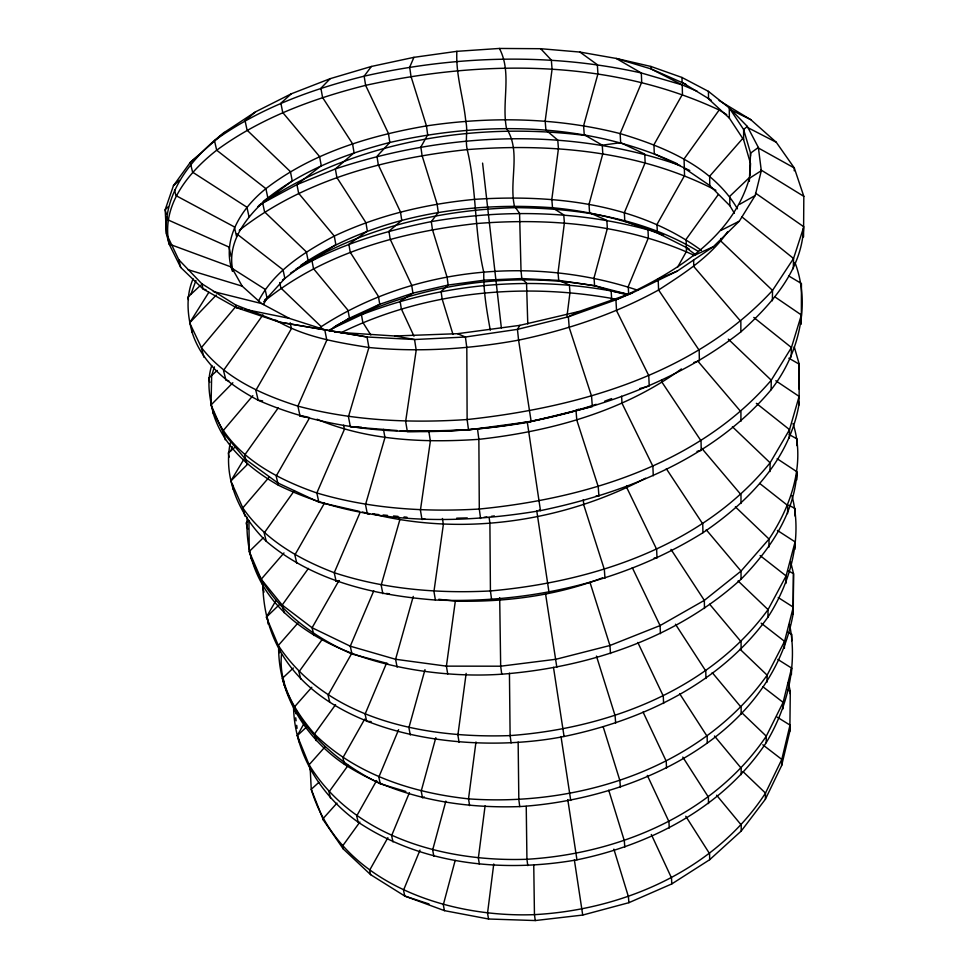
<?xml version="1.0" encoding="UTF-8"?>
<svg xmlns="http://www.w3.org/2000/svg" width="969" height="969" viewBox="0 0 969 969"><rect width="100%" height="100%" fill="white"/><g stroke="black" fill="none" stroke-linecap="round" stroke-linejoin="round"><path stroke-width="1.45" d="M743.623 139.79L743.623 129.519L729.282 107.947L708.424 91.365L681.982 77.472L650.926 66.461L616.187 58.443L579.898 52.06L540.69 48.704L499.41 48.45L456.871 51.333L413.92 57.341L371.393 66.461L330.211 78.659L291.281 93.811L255.622 111.798L224.323 132.414L190.239 162.453L173.439 185.685L165.178 209.728L166.438 233.795L169.115 244.055L180.731 267.468L203.102 289.016L236.23 307.609L279.581 322.168L367.033 336.982L414.55 339.525L465.411 337.018L517.446 329.363L568.355 316.802L615.921 299.833L632.079 293.05L677.343 271.054L713.329 246.707L739.323 221.162L755.19 195.52L761.307 170.701L758.364 147.47L747.329 126.418L729.282 107.947L729.342 118.109L743.623 139.79L750.527 163.555L749.958 175.45M193.085 278.83C185.769 295.824 187.32 314.804 192.104 332.282C202.206 364.223 229.677 385.214 258.19 400.245C342.408 437.237 438.012 437.067 527.342 422.436L531.157 421.454C606.122 406.193 680.153 379.533 740.861 331.882C770.985 304.896 801.69 270.617 803.543 228.212M719.083 100.51L750.805 119.684L776.266 142.273L794.301 167.976L803.822 196.356L803.543 236.957M211.787 365.519C206.421 381.083 209.643 398.077 213.325 413.69C223.318 446.115 249.76 468.875 278.321 485.19C359.293 524.835 453.213 525.319 540.472 510.627C626.156 492.797 713.511 458.385 771.13 389.732C798.686 354.388 811.077 305.09 794.943 262.466M749.352 181.324L750.563 153.15L743.623 129.519L747.329 126.418M750.551 156.118L750.563 153.15L758.364 147.47M230.222 443.015C222.834 479.231 240.445 516.404 266.245 541.271C313.132 581.218 375.366 595.463 435.396 600.029C528.553 603.687 623.43 582.284 702.937 532.72C747.705 502.426 789.117 460.239 798.88 405.066L798.892 402.123M798.941 388.908L799.231 364.174L794.253 346.841M263.386 585.106L262.926 588.001C268.825 730.614 453.746 758.327 564.067 736.476C642.35 720.379 720.27 683.472 767.945 617.144C790.934 581.788 802.695 537.262 792 495.789M247.156 517.276C240.542 644.518 402.595 681.255 501.748 674.194C588.498 667.484 675.877 638.51 741.043 579.22C769.35 550.235 794.556 514.018 796.845 472.4M293.546 707.213C294.515 753.519 320.896 795.815 358.179 822.172C421.975 864.808 502.741 872.839 576.955 859.83C651.047 844.702 723.492 806.886 766.188 742.69C787.397 707.527 798.02 664.782 789.481 624.169M279.641 652.694L278.636 648.782C278.987 695.742 306.095 738.584 344.492 764.384C396.321 797.693 458.955 808.679 519.759 806.583C633.726 799.401 770.537 737.99 793.09 614.128L793.102 611.209M793.126 608.29L793.514 573.636L790.692 562.056M310.153 767.46L311.243 789.323L323.392 820.125L343.268 848.965L370.618 874.668L404.788 896.059L444.444 910.642L488.521 919L535.263 920.55L582.72 915.063L628.881 902.684L671.771 883.934L709.683 859.697L741.224 831.039L765.401 799.207L781.656 765.522L789.844 731.195L790.292 691.297L788.33 682.503M765.401 799.207L765.486 793.114L781.801 759.417L790.014 725.091L777.211 717.157M766.188 742.69L766.285 736.174L783.134 702.392L791.588 668.077L777.877 659.453M767.036 682.152L767.133 675.163L784.563 641.369L793.284 607.151L793.514 573.636L788.294 570.898M767.945 617.144L768.054 609.622L786.101 575.925L795.089 541.889L777.404 530.431M768.926 547.146L769.047 539.043C791.285 505.733 805.845 463.073 793.005 423.526M769.992 471.576L770.113 462.807L789.529 429.642L799.122 396.406L799.231 364.174L788.851 358.203M771.13 389.732L771.263 380.211L791.443 347.556L801.375 314.973L801.436 283.517L788.633 275.899M772.378 300.79L772.523 290.434L793.538 258.493L803.822 226.794L755.529 193.146M456.871 51.333C455.648 74.928 463.521 97.905 465.786 121.246C468.015 130.645 465.059 140.202 467.228 149.601C476.93 190.348 474.204 231.567 483.785 272.313C483.398 291.633 486.813 310.928 490.29 330.259M794.241 170.798L794.301 167.976L757.915 147.736M781.656 765.522L781.801 759.417L762.785 744.786M782.988 708.92L783.134 702.392L762.821 686.694M784.405 648.358L784.563 641.369L761.137 623.152M785.92 583.423L786.101 575.925L760.071 555.552M787.555 513.618L787.749 505.539L759.72 483.458M789.323 438.363L789.529 429.642L756.353 403.322M791.225 357.004L791.443 347.556L753.785 317.444M793.296 268.752L793.538 258.493L741.891 216.874M790.219 693.743L790.292 691.297L787.603 689.976M791.673 640.884L791.843 634.38L787.821 632.321M795.077 516.102L795.283 508.664L788.73 505.115M797.002 445.667L797.184 439.018L789.263 434.609M789.844 731.195L790.014 725.091M791.407 674.594L791.588 668.077M793.09 614.128L793.284 607.151L778.228 597.546M794.883 549.375L795.089 541.889M796.809 479.861L797.027 471.83L777.15 458.725M798.88 405.066L799.122 396.406L775.806 380.769M801.121 324.336L801.375 314.973L775.212 297.108M224.323 132.414C192.952 156.808 163.507 191.596 166.438 233.795L178.708 259.644L180.731 267.468M493.754 863.985L487.54 913.113L488.521 919M567.01 316.088L569.978 292.529L569.372 285.007L558.701 280.392L521.819 278.551L484.718 280.126L448.162 285.031L412.915 293.123L379.751 304.254L349.458 318.183L333.336 327.51M485.094 805.833L478.359 858.037L479.413 864.36M475.973 741.975L468.512 798.856L469.638 805.651M466.15 673.394L457.889 735.071L459.1 742.399M602.573 577.815C555.843 595.874 505.224 602.246 455.321 601.131L446.406 666.139L447.726 674.073M233.008 271.138C226.056 242.02 247.24 215.869 267.856 197.955C303.406 169.963 346.381 153.635 389.829 142.467C484.645 120.895 588.183 122.142 677.488 163.87M455.188 860.351L443.305 904.792L444.444 910.642M610.833 301.311L611.609 298.391L611.148 290.833L594.578 285.698L558.701 280.392L558.035 272.555L564.394 222.918L563.752 214.9L552.524 207.741C465.653 201.455 373.901 216.184 300.56 265.482M445.861 801.084L432.658 849.97L433.87 856.257M435.82 737.675L421.212 791.104L422.52 797.862L424.337 796.978M424.991 669.64L408.894 727.719L410.299 734.999M413.254 596.407L395.582 659.283L397.12 667.156M230.961 450.682L232.172 446.491M214.428 366.9L211.666 375.475L211.048 404.957L223.5 433.167L245.787 459.536L277.776 482.925L318.849 502.16L359.451 511.402M190.857 294.382L195.908 280.586M639.734 388.557L649.23 386.05L648.758 375.572L616.55 310.649L615.921 299.833C670.766 274.99 731.716 240.179 749.364 178.32L761.307 170.701M420.001 850.116L403.516 890.22L404.788 896.059L429.001 903.98M409.427 792.606L391.609 835.653L392.978 841.904M398.634 729.645L378.831 777.102L380.296 783.812L405.866 791.455M386.449 663.365L365.095 714.117L366.67 721.348L371.2 721.578M373.768 590.836L350.269 646.19L351.977 654.002L387.709 663.523M413.92 57.341L409.693 67.176L410.977 76.321L426.469 125.909L427.692 134.873L420.873 146.985L422.06 155.524L437.128 204.108L438.267 212.477L431.314 221.61C382.174 231.434 333.179 246.308 290.482 273.161M360.032 512.553L334.244 572.715L336.086 581.17L339.053 581.448M263.423 304.569L267.044 298.064L284.862 278.418L308.081 260.455L306.374 251.879L264.585 211.896L262.708 203.102L292.238 180.84L290.409 171.634L247.095 130.197L245.072 120.75L255.622 111.798M310.698 770.936L309.099 764.771L297.253 735.665L303.878 723.795M387.879 837.688L369.589 870.295L370.618 874.668M376.626 780.554L356.701 815.946L358.179 822.172M677.597 267.19L686.464 251.407L686.113 239.307L718.259 194.612M258.529 300.971C274.348 270.63 304.981 251.734 334.281 236.073C378.455 215.142 426.554 203.853 475.089 199.323C552.681 194.321 637.13 203.005 701.411 250.462M364.695 719.107L342.905 757.71L344.492 764.384M351.626 653.591L328.079 695.148L329.775 702.319M338.993 580.492L312.103 627.755L313.944 635.507M324.542 502.984L294.855 554.971L296.841 563.34M309.486 418.002L276.165 476.094L278.321 485.19M280.126 652.549L278.309 645.475L266.366 617.144L276.032 600.405M244.915 516.126L242.795 507.926L230.864 480.963L244.043 459.015M632.079 293.05L578.929 311.509L519.905 325.342L517.446 329.363L518.585 340.131L531.157 421.454L468.524 429.885L407.355 431.653L405.648 421.394L416.21 350.148L414.55 339.525L394.771 335.989L334.523 332.076M203.89 357.186L201.407 347.58L189.645 322.822L208.832 292.323M262.95 314.877L223.488 370.461L225.934 380.211L228.841 380.805M727.719 231.652C710.398 256.846 683.799 273.585 658.593 289.985C614.879 314.041 567.313 329.908 518.585 340.131C469.238 349.119 418.899 352.413 368.91 347.496C336.933 342.384 303.806 337.03 275.644 320.061M278.2 407.925L244.66 455.042L246.901 464.018M294.455 490.556L264.174 532.986L266.245 541.271M308.421 568.403L282.209 605.044L284.135 612.723M322.253 639.358L298.937 671.868L300.717 679.003M726.75 114.645L719.168 110.018L684.066 158.952L684.538 175.583L657.006 224.384L657.333 232.899L689.08 248.9M335.553 704.693L314.489 734.005L316.148 740.643M348.162 765.316L328.988 791.939L330.538 798.129M359.874 822.039L342.541 846.058L343.268 848.965M371.393 66.461L364.15 76.176C311.243 89.366 258.953 108.407 214.488 140.638L216.681 150.219L265.894 188.652L267.856 197.955L263.168 201.54M235.891 306.434L201.407 347.58C225.329 378.346 261.703 394.528 297.895 406.12C353.043 420.776 410.384 423.332 467.119 419.541C577.56 407.634 694.943 374.664 772.523 290.434L720.96 241.172L720.936 238.495M252.848 395.667L222.931 430.951L225.22 439.805M269.14 477.196L242.795 507.926C264.694 539.721 298.876 559.21 334.244 572.715C384.572 589.249 437.734 593.658 490.423 590.945C593.827 581.751 702.731 545.898 770.113 462.807L732.382 426.735M283.978 552.948L261.206 579.244L263.168 586.839M297.943 623.019L278.309 645.475C327.873 720.342 426.336 738.56 510.106 735.592C607.321 728.446 708.811 690.558 768.054 609.622L738.063 580.928M742.932 138.252L709.647 176.213L709.78 185.527L729.827 205.694L734.417 213.253M311.8 687.275L294.237 707.176L295.933 713.765M325.087 746.808L309.099 764.771C353.806 837.822 446.055 862.131 526.93 859.273C618.731 853.762 713.535 814.42 766.285 736.174L741.539 712.494M336.97 803.119L323.016 818.684L323.392 820.125M189.645 322.822L216.293 295.06M330.211 78.659L320.909 88.24L322.568 97.481L352.546 143.751L354.073 152.799L335.359 168.933L296.95 184.619L262.708 203.102L257.851 206.603M232.851 382.755L211.048 404.957C225.995 452.172 272.907 477.753 316.839 492.967C369.48 508.689 424.664 512.238 479.292 509.028C586.148 498.599 699.024 464.03 771.263 380.211L728.3 339.15M230.864 480.963L247.737 464.127M263.241 537.831L249.251 551.506C263.689 600.732 306.81 634.017 351.977 654.002M168.34 206.663L165.178 209.728L166.293 214.04M266.366 617.144L279.217 604.813M749.182 177.763L729.778 196.295L729.827 205.694M293.328 668.016L282.33 678.397C296.211 726.932 336.11 762.373 380.296 783.812M200.668 285.225L187.792 297.241L188.47 299.893M297.253 735.665L307.149 726.484M318.958 782.286L311.243 789.323C339.126 882.214 446.261 917.994 534.452 914.639C623.794 909.806 715.51 869.944 765.486 793.114L743.053 771.651M291.281 93.811L280.889 103.174L282.73 112.513L319.576 156.566L321.26 165.675L296.95 184.619L298.658 193.315L334.281 236.073L335.855 244.576L311.933 260.576L313.532 268.692L347.992 310.25L349.458 318.183L329.181 330.732M208.698 378.152L217.25 370.449M173.439 185.685L179.435 180.295M228.09 453.177L234.304 447.775M198.512 155.379L190.239 162.453L192.601 172.179L246.925 207.221L249.009 216.656M319.019 328.515L321.248 326.662C413.339 266.717 534.464 255.598 637.881 290.276M263.653 301.759C323.234 252.873 400.766 232.063 476.094 223.585C549.823 217.662 626.555 224.227 694.385 255.416M264.694 299.809L267.044 298.064L265.106 289.319L232.015 268.292M239.282 230.356C303.987 179.471 386.692 158.25 467.228 149.601C551.506 143.085 639.819 150.898 715.897 190.275M258.747 205.598C352.97 141.074 473.526 121.367 585.567 135.503M681.413 368.959C622.728 411.777 550.247 431.387 478.868 439.332C424.446 442.954 367.941 440.713 317.069 419.226M282.463 280.089L284.862 278.418L283.033 269.77L236.848 233.917M295.581 269.334C361.013 228.09 438.812 209.849 515.556 207.657C578.384 208.178 644.276 218.231 698.54 251.552M739.529 204.374L755.19 195.52M645.596 478.177C563.364 521.492 464.321 536.269 373.634 514.212M720.851 230.477L739.323 221.162M578.929 311.509L568.355 316.802L569.239 327.607L591.562 396.151L592.325 406.617L527.342 422.436L540.472 510.627L539.273 509.755M341.04 332.718C424.204 291.984 520.898 282.391 611.609 298.391L615.872 299.457M330.029 329.654L361.461 314.792L379.751 304.254L378.419 296.369L350.281 252.352L348.84 244.285L367.348 231.119L365.919 222.676L336.897 177.557L335.359 168.933C445.873 132.256 569.36 126.564 680.068 165.457M335.855 325.935C414.998 284.656 507.913 270.339 595.802 286.073M693.525 255.743L713.329 246.707M677.343 271.054L658.169 279.181L658.593 289.985L699.17 350.257L699.376 360.734L693.901 362.467M578.747 409.197L575.998 410.214L576.797 420.086L598.224 486.62L598.927 496.176L596.008 496.104M596.177 404.315C533.265 424.955 466.307 433.603 400.185 430.781M604.632 401.202L611.669 398.598M696.99 451.372L701.229 450.428L701.035 440.847L662.19 382.537L662.081 379.715M424.943 518.924L421.987 519.517L420.425 510.142L430.369 441.077L428.855 431.362L420.037 430.708M483.882 517.349L486.874 516.937M491.368 516.332L494.36 515.92M579.898 52.06L597.364 64.705L597.921 73.923L583.617 125.728L584.234 134.739L602.27 145.18L620.644 142.673L644.773 154.095L645.136 162.768L624.351 212.708L624.799 221.162L663.583 235.297M394.771 335.989L457.562 333.687L519.905 325.342M336.086 581.17L339.005 580.976M456.69 518.173L467.264 517.918M654.184 558.023L657.018 558.035L656.619 549.241L627.028 488.182L626.87 485.59M361.534 427.268L350.415 426.893L348.44 416.743L368.91 347.496L367.033 336.982L279.581 322.168L235.588 304.908L201.77 283.711L178.708 259.644M352.849 426.978L397.229 430.539M245.072 309.39L289.247 318.341L324.76 329.726L326.819 340.131L297.895 406.12L300.087 416.149L305.938 416.646M372.605 513.994L378.588 514.551M383.07 514.975L387.552 515.399M393.535 515.968L398.029 516.392M404.012 516.949L407.004 517.24M386.461 593.452L389.417 593.767M438.787 599.278L455.321 601.131M627.209 294.176C539.152 274.772 445.449 281.894 361.461 314.792L362.806 322.35L370.836 334.995M262.599 400.863L258.19 400.245L255.84 390.35L291.439 328.6L290.179 322.738M300.087 416.149L308.99 417.421M242.117 308.796L236.23 307.609L235.588 304.908M362.358 512.056L369.613 513.715L367.324 513.897L365.519 504.595L384.959 437.6L383.494 429.352M611.148 290.833L626.81 294.721M206.022 289.743L203.102 289.016L201.77 283.711M213.325 291.548L261.533 303.539L289.247 318.341M187.877 269.636L242.202 286.158L261.533 303.539M662.844 234.873C627.573 220.496 590.484 211.206 552.524 207.741L551.821 199.372L558.435 148.645L557.756 140.093L545.922 130.04L545.172 121.077L552.076 69.235L551.337 60.078L540.69 48.704M697.232 91.268L682.224 84.921L651.023 68.908L616.187 58.443L641.308 72.978L682.224 84.921L682.455 94.308L653.942 144.708L654.293 153.841L689.783 170.508M457.562 333.687L465.411 337.018L466.816 347.714L467.119 419.541L468.524 429.885M719.168 110.018C609.416 58.685 482.005 59.739 365.628 85.357C312.902 98.62 260.831 117.806 216.681 150.219C188.398 172.385 160.818 205.658 169.115 244.055L231.409 267.056L242.202 286.158M686.076 84.364L651.023 68.908L650.926 66.461M711.173 100.195L682.115 82.426L681.982 77.472M729.669 109.291L750.805 119.684M748.104 127.775L776.266 142.273M760.677 169.793L803.822 196.356M684.308 168.17L709.78 185.527M686.343 247.894L695.706 254.786M729.342 118.109L708.533 98.886L708.424 91.365M735.374 506.848L769.047 539.043L741.031 571.092L704.33 600.368L660.071 625.574L609.937 645.511L556 659.259L500.67 666.2L446.406 666.139L395.582 659.283L350.269 646.19L312.103 627.755L282.209 605.044L261.206 579.244L249.251 551.506L248.912 520.595L246.114 522.957L247.725 529.159M739.989 649.182L767.133 675.163C700.805 768.405 579.147 806.753 468.512 798.856C412.37 792.848 355.429 774.485 314.489 734.005C295.472 711.803 278.285 684.72 281.519 654.232M697.789 361.086L740.922 411.752L740.922 421.309M701.568 448.102L740.982 494.674L740.982 503.468M706.231 529.752L741.031 571.092L741.043 579.22M709.647 604.22L741.079 641.744L741.091 649.266M712.215 672.583L741.128 707.261L741.14 714.25M714.468 736.004L741.176 768.175L741.176 774.679M716.624 795.222L741.212 824.958L741.224 831.039M666.321 468.717L702.755 523.914L702.937 532.72M670.984 549.399L704.33 600.368L704.499 608.496M675.454 624.23L705.783 670.972L705.941 678.482M679.62 693.659L707.14 736.355L707.285 743.32M682.782 757.08L708.387 797.087L708.521 803.567M685.773 816.261L709.562 853.653L709.683 859.697M737.445 208.82C712.942 166.934 664.686 146.876 620.16 133.613C557.018 117.443 490.75 116.316 426.469 125.909C369.601 135.733 312.188 152.957 265.894 188.652C241.547 208.056 221.235 239.295 232.403 271.272M632.285 567.652L660.071 625.574L660.446 633.678M637.808 642.447L663.268 695.996L663.608 703.482M643.053 712.033L666.212 761.162L666.527 768.102M647.316 775.394L668.949 821.639L669.24 828.095M651.313 834.479L671.505 877.926L671.771 883.934M414.005 336.195L401.336 308.893L400.136 301.371L412.915 293.123L411.704 285.274L390.216 239.246L388.932 231.228L401.76 220.351L400.476 211.957L378.334 164.9L376.965 156.324L389.829 142.467L388.448 133.468L365.628 85.357L364.15 76.176C454.897 55.608 550.247 52.617 641.308 72.978L641.708 82.268L620.16 133.613L620.644 142.673M499.41 48.45C512.322 72.941 501.3 102.266 506.533 128.55C521.31 151.321 508.81 180.767 514.43 206.058L519.566 213.325L521.019 270.726L521.819 278.551L526.542 283.239L527.778 324.021M590.109 582.744L609.937 645.511L610.531 653.591M596.444 656.061L615.097 715.667L615.654 723.116M603.202 726.847L619.881 780.542L620.39 787.446M608.726 790.195L624.315 840.717L624.787 847.136M613.861 849.123L628.433 896.7L628.881 902.684M452.971 334.366L442.155 299.033L441.101 291.536L448.162 285.031L447.084 277.207L432.44 229.605L431.314 221.61C503.081 209.256 577.56 210.539 647.995 229.835L648.346 237.95L628.251 286.57L628.675 294.479L594.578 285.698L594.045 277.837L607.345 228.442L606.86 220.387L589.588 212.768L589.007 204.362L602.791 153.792L602.27 145.18M167.031 216.923L167.782 219.793L228.95 247.047L231.216 256.749M209.074 379.582L209.813 382.452M228.43 454.522L229.12 457.186M262.926 588.001L264.004 592.168M174.505 189.936L175.934 195.593L234.341 226.879L236.533 236.436M318.849 502.16L316.839 492.967L344.431 429.279L343.62 425.197M279.714 282.56L280.889 288.023L321.248 326.662L321.781 329.327M382.84 593.694L381.18 585.155L399.688 520.28L399.167 517.325M435.396 600.029L433.955 591.417L443.366 524.435L442.433 518.488M545.632 594.288L556.836 667.29M553.481 667.35L564.067 736.476M561.003 736.525L570.753 800.467M567.786 799.619L576.955 859.83M574.351 859.83L582.72 915.063M480.576 518.488L479.292 509.028L478.868 439.332L477.584 429.546M491.61 599.617L490.423 590.945L489.902 523.272L489.115 517.289M501.748 674.194L500.67 666.2L499.689 597.716M511.111 742.969L510.106 735.592L509.44 673.176M519.759 806.583L518.827 799.752L518.149 742.06M527.79 865.62L526.93 859.273L526.24 806.378M535.263 920.55L534.452 914.639L533.749 864.82M295.715 717.811L296.102 720.803M296.696 725.309L297.083 728.3M298.27 737.3L298.852 741.794M283.287 679.015L284.038 684.938M267.505 618.319L268.195 624.157M482.586 163.107L501.361 327.934M250.898 556.17L251.213 559.028M536.729 510.663L548.999 592.265M232.536 484.657L232.972 489.054M213.059 410.699L213.325 413.69M583.314 499.641L583.738 504.825L604.329 569.433L604.971 578.202M191.898 329.412L192.104 332.282M621.601 396.2L622.013 403.274L652.864 466.21L653.288 475.791M693.61 259.777L693.768 266.499L740.849 321.454L740.861 331.882"/></g></svg>
